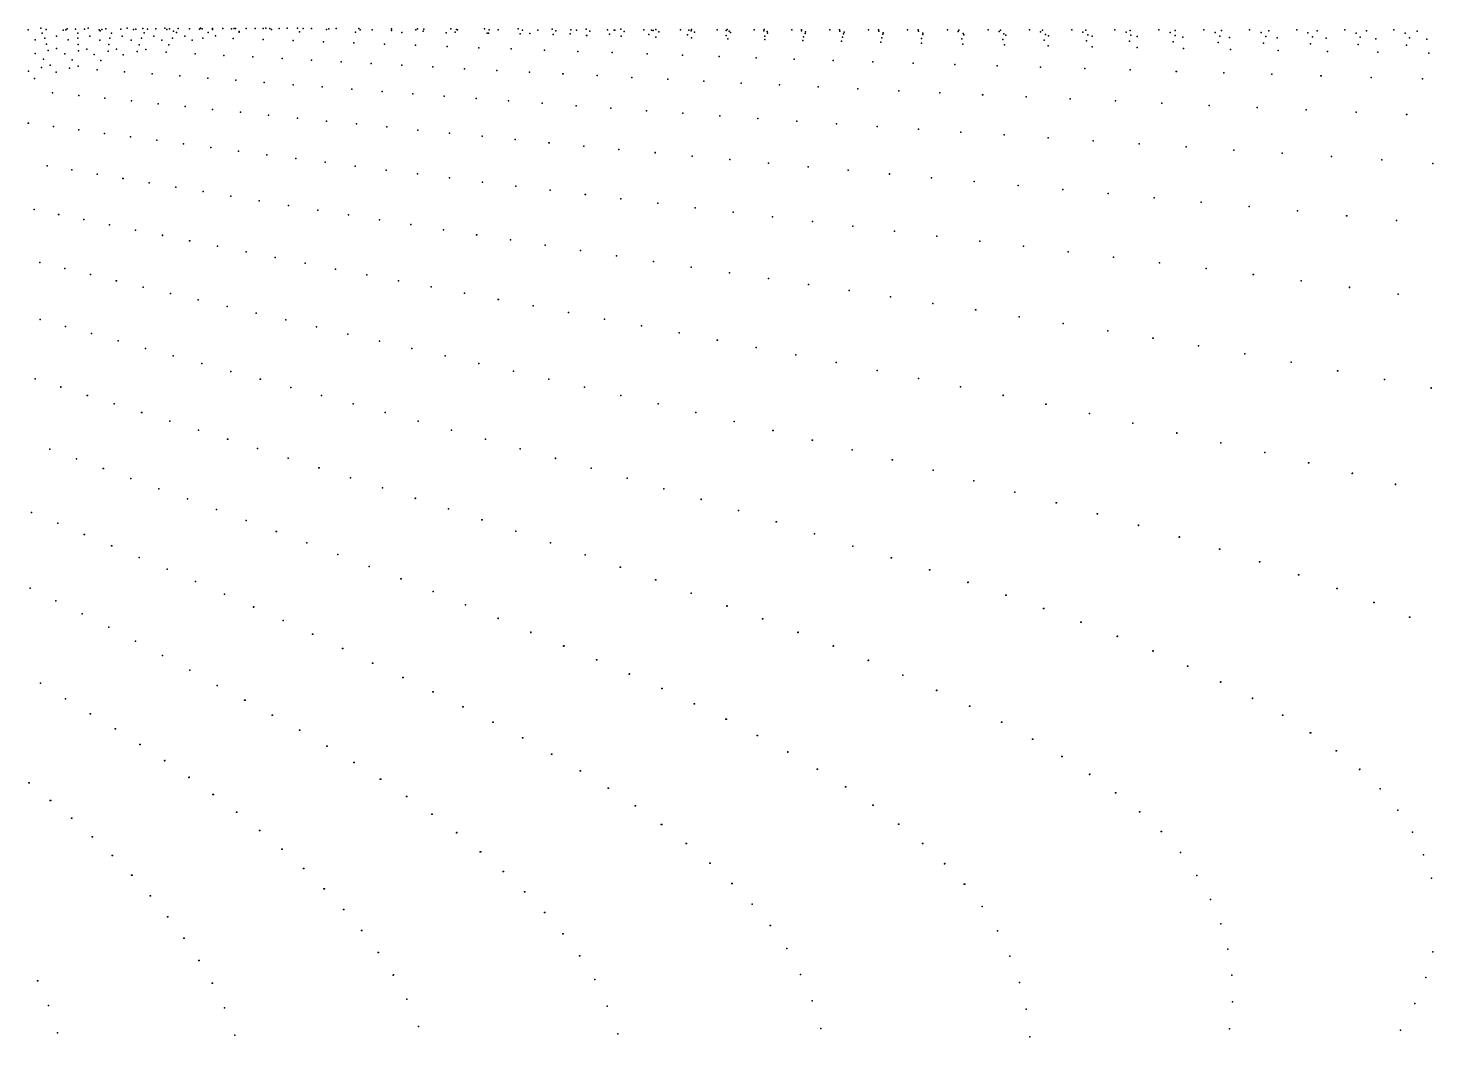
# Model space of a CAD drawing. Extents: x 0 to 4.6, y -1.66 to 1.66.
# Drawn here: x 1.151 to 2.3, y -0.826 to -0.001 of the extents above; entities that cross this region are included whole.
import ezdxf

# ---------------------------------------------------------------- set-up
doc = ezdxf.new("R2010")
doc.units = 0
doc.layers.get('0').update_dxf_attribs({"linetype": 'CONTINUOUS'})

msp = doc.modelspace()

# ---------------------------------------------------------------- linework, layer by layer
at = {"color": 2}
for p in [(1.1511, -0.0021, 70.156), (1.157, -0.0103, 68.756), (1.1616, -0.0006, 70.956), (1.1627, -0.0048, 69.456), (1.1649, -0.0087, 68.756), (1.166, -0.0016, 70.156), (1.1743, -0.0073, 68.756), (1.1799, -0.0022, 69.456), (1.1819, -0.0019, 69.456), (1.1831, -0.0011, 70.156), (1.1838, -0.0103, 68.056), (1.1899, -0.0014, 73.356), (1.1917, -0.0047, 68.756), (1.1918, -0.0087, 68.056), (1.1972, -0.0015, 69.456), (1.2003, -0.0006, 70.156), (1.2015, -0.0073, 68.056), (1.2093, -0.002, 68.756), (1.2099, -0.0104, 67.356), (1.21, -0.0028, 73.356), (1.2114, -0.0017, 68.756), (1.2147, -0.0011, 69.456), (1.2181, -0.0087, 67.356), (1.2193, -0.0046, 68.056), (1.2271, -0.0014, 68.756), (1.228, -0.0072, 67.356), (1.2323, -0.0007, 69.456), (1.2355, -0.0104, 66.656), (1.2373, -0.0018, 68.056), (1.2394, -0.0015, 68.056), (1.2439, -0.0087, 66.656), (1.245, -0.001, 68.756), (1.2462, -0.0044, 67.356), (1.2489, -0.0015, 72.556), (1.254, -0.0072, 66.656), (1.2555, -0.0013, 68.056), (1.2606, -0.0104, 65.956), (1.2631, -0.0007, 68.756), (1.2646, -0.0016, 67.356), (1.2668, -0.0013, 67.356), (1.2692, -0.0087, 65.956), (1.27, -0.0031, 72.556), (1.2726, -0.0043, 66.656), (1.2738, -0.001, 68.056), (1.2794, -0.0071, 65.956), (1.2832, -0.0011, 67.356), (1.2853, -0.0104, 65.256), (1.2914, -0.0014, 66.656), (1.2923, -0.0007, 68.056), (1.2936, -0.0011, 66.656), (1.2941, -0.0087, 65.256), (1.2984, -0.0042, 65.956), (1.3019, -0.0009, 67.356), (1.3019, -0.0016, 71.756), (1.3045, -0.007, 65.256), (1.3104, -0.001, 66.656), (1.3176, -0.0012, 65.956), (1.3188, -0.009, 64.556), (1.3188, -0.009, 64.556), (1.3198, -0.0009, 65.956), (1.3209, -0.0008, 67.356), (1.3239, -0.0034, 71.756), (1.3239, -0.004, 65.256), (1.3295, -0.0009, 66.656), (1.3369, -0.0009, 65.956), (1.3434, -0.001, 65.256), (1.3435, -0.0099, 63.856), (1.3435, -0.0099, 63.856), (1.3457, -0.0007, 65.256), (1.3488, -0.0008, 66.656), (1.3504, -0.0017, 70.956), (1.3565, -0.0008, 65.956), (1.3632, -0.0007, 65.256), (1.3681, -0.0108, 63.156), (1.3681, -0.0108, 63.156), (1.3715, -0.0007, 64.556), (1.3715, -0.0007, 64.556), (1.3732, -0.0037, 70.956), (1.3762, -0.0008, 65.956), (1.3831, -0.0008, 65.256), (1.3954, -0.0018, 70.156), (1.3971, -0.0013, 63.856), (1.3971, -0.0013, 63.856), (1.4032, -0.0009, 65.256), (1.419, -0.004, 70.156), (1.4218, -0.0009, 64.556), (1.4227, -0.002, 63.156), (1.4227, -0.002, 63.156), (1.4326, -0.0019, 69.456), (1.4484, -0.0012, 63.856), (1.4484, -0.0026, 62.456), (1.4484, -0.0026, 62.456), (1.4569, -0.0043, 69.456), (1.4684, -0.0019, 68.756), (1.4696, -0.0011, 64.556), (1.4743, -0.0032, 61.756), (1.4743, -0.0032, 61.756), (1.4749, -0.0015, 63.156), (1.4932, -0.0045, 68.756), (1.497, -0.0012, 63.856), (1.5005, -0.0039, 61.056), (1.5005, -0.0039, 61.056), (1.5016, -0.0018, 62.456), (1.5024, -0.002, 68.056), (1.5245, -0.0013, 63.156), (1.5268, -0.0046, 60.356), (1.5268, -0.0046, 60.356), (1.5278, -0.0048, 68.056), (1.5284, -0.0021, 61.756), (1.5356, -0.0021, 67.356), (1.552, -0.0013, 62.456), (1.5536, -0.0052, 59.656), (1.5536, -0.0052, 59.656), (1.5555, -0.0024, 61.056), (1.5615, -0.0051, 67.356), (1.5681, -0.0022, 66.656), (1.5798, -0.0014, 61.756), (1.5807, -0.0059, 58.956), (1.5807, -0.0059, 58.956), (1.5828, -0.0027, 60.356), (1.5946, -0.0053, 66.656), (1.5953, -0.0019, 64.556), (1.5999, -0.0022, 65.956), (1.6078, -0.0015, 61.056), (1.6081, -0.0066, 58.256), (1.6082, -0.0066, 58.256), (1.6106, -0.003, 59.656), (1.6251, -0.0019, 63.856), (1.6269, -0.0056, 65.956), (1.6307, -0.0022, 64.556), (1.6313, -0.0023, 65.256), (1.636, -0.0015, 60.356), (1.6363, -0.0073, 57.556), (1.6363, -0.0073, 57.556), (1.6387, -0.0033, 58.956), (1.6549, -0.0019, 63.156), (1.6589, -0.0059, 65.256), (1.6612, -0.0023, 63.856), (1.6625, -0.0025, 64.556), (1.6647, -0.0016, 59.656), (1.6648, -0.0079, 56.856), (1.6648, -0.0079, 56.856), (1.6672, -0.0036, 58.256), (1.6848, -0.0019, 62.456), (1.6906, -0.0062, 64.556), (1.6917, -0.0024, 63.156), (1.6936, -0.0028, 63.856), (1.6938, -0.0017, 58.956), (1.6939, -0.0086, 56.156), (1.6939, -0.0086, 56.156), (1.6964, -0.0039, 57.556), (1.7149, -0.0019, 61.756), (1.7222, -0.0026, 62.456), (1.7222, -0.0066, 63.856), (1.7232, -0.0017, 58.256), (1.7237, -0.0093, 55.456), (1.7237, -0.0093, 55.456), (1.7246, -0.0031, 63.156), (1.7259, -0.0042, 56.856), (1.7453, -0.0019, 61.056), (1.753, -0.0027, 61.756), (1.7534, -0.0018, 57.556), (1.7538, -0.0071, 63.156), (1.7539, -0.01, 54.756), (1.7539, -0.01, 54.756), (1.7558, -0.0034, 62.456), (1.7561, -0.0046, 56.156), (1.7759, -0.0019, 60.356), (1.7839, -0.0019, 56.856), (1.784, -0.0028, 61.056), (1.7849, -0.0107, 54.056), (1.7849, -0.0107, 54.056), (1.7855, -0.0076, 62.456), (1.787, -0.0049, 55.456), (1.7872, -0.0037, 61.756), (1.8071, -0.0019, 59.656), (1.8151, -0.002, 56.156), (1.8153, -0.003, 60.356), (1.8166, -0.0114, 53.356), (1.8166, -0.0114, 53.356), (1.8174, -0.008, 61.756), (1.8183, -0.0052, 54.756), (1.8188, -0.004, 61.056), (1.8387, -0.0019, 58.956), (1.847, -0.002, 55.456), (1.8472, -0.0031, 59.656), (1.8496, -0.0085, 61.056), (1.8504, -0.0055, 54.056), (1.8507, -0.0044, 60.356), (1.8706, -0.0019, 58.256), (1.8794, -0.0021, 54.756), (1.8795, -0.0032, 58.956), (1.882, -0.009, 60.356), (1.8832, -0.0047, 59.656), (1.8833, -0.0059, 53.356), (1.9034, -0.0019, 57.556), (1.9121, -0.0034, 58.256), (1.9126, -0.0022, 54.056), (1.915, -0.0094, 59.656), (1.9161, -0.005, 58.956), (1.9166, -0.0062, 52.656), (1.9365, -0.0019, 56.856), (1.9456, -0.0035, 57.556), (1.9466, -0.0022, 53.356), (1.9485, -0.0099, 58.956), (1.9494, -0.0053, 58.256), (1.951, -0.0065, 51.956), (1.9704, -0.0019, 56.156), (1.9795, -0.0036, 56.856), (1.9811, -0.0023, 52.656), (1.9824, -0.0104, 58.256), (1.9835, -0.0057, 57.556), (1.9861, -0.0069, 51.256), (2.005, -0.0019, 55.456), (2.0141, -0.0038, 56.156), (2.0166, -0.0024, 51.956), (2.0171, -0.0109, 57.556), (2.0181, -0.006, 56.856), (2.0217, -0.0072, 50.556), (2.0402, -0.0019, 54.756), (2.0495, -0.0039, 55.456), (2.0522, -0.0114, 56.856), (2.0528, -0.0025, 51.256), (2.0534, -0.0064, 56.156), (2.0585, -0.0075, 49.856), (2.0762, -0.0019, 54.056), (2.0854, -0.0041, 54.756), (2.0895, -0.0067, 55.456), (2.0896, -0.0025, 50.556), (2.0959, -0.0079, 49.156), (2.1131, -0.0019, 53.356), (2.1223, -0.0042, 54.056), (2.1261, -0.0071, 54.756), (2.1276, -0.0026, 49.856), (2.134, -0.0082, 48.456), (2.1505, -0.0019, 52.656), (2.16, -0.0043, 53.356), (2.1637, -0.0074, 54.056), (2.1663, -0.0027, 49.156), (2.1732, -0.0086, 47.756), (2.1891, -0.0019, 51.956), (2.1982, -0.0045, 52.656), (2.2021, -0.0078, 53.356), (2.2057, -0.0028, 48.456), (2.2132, -0.0089, 47.056), (2.2285, -0.0019, 51.256), (2.2377, -0.0046, 51.956), (2.2411, -0.0081, 52.656), (2.2462, -0.0029, 47.756), (2.2538, -0.0093, 46.356), (2.2684, -0.0019, 50.556), (2.2779, -0.0048, 51.256), (2.2813, -0.0085, 51.956), (2.2875, -0.003, 47.056), (2.2956, -0.0096, 45.656), (1.1568, -0.0213, 67.356), (1.1663, -0.0137, 68.056), (1.1676, -0.0188, 67.356), (1.1743, -0.0174, 67.356), (1.1813, -0.0217, 66.656), (1.1921, -0.0139, 67.356), (1.1923, -0.0191, 66.656), (1.1992, -0.0177, 66.656), (1.2052, -0.0221, 65.956), (1.2165, -0.0194, 65.956), (1.2173, -0.0141, 66.656), (1.2235, -0.0179, 65.956), (1.2289, -0.0225, 65.256), (1.2404, -0.0197, 65.256), (1.242, -0.0142, 65.956), (1.2475, -0.0182, 65.256), (1.2641, -0.0203, 64.556), (1.2641, -0.0203, 64.556), (1.2664, -0.0143, 65.256), (1.2877, -0.0216, 63.856), (1.2877, -0.0216, 63.856), (1.3113, -0.0229, 63.156), (1.3113, -0.0229, 63.156), (1.3928, -0.0117, 62.456), (1.3928, -0.0117, 62.456), (1.4177, -0.0127, 61.756), (1.4177, -0.0127, 61.756), (1.4428, -0.0136, 61.056), (1.4428, -0.0136, 61.056), (1.4681, -0.0146, 60.356), (1.4682, -0.0146, 60.356), (1.4939, -0.0156, 59.656), (1.4939, -0.0156, 59.656), (1.52, -0.0166, 58.956), (1.52, -0.0166, 58.956), (1.5464, -0.0176, 58.256), (1.5464, -0.0176, 58.256), (1.5735, -0.0186, 57.556), (1.5735, -0.0186, 57.556), (1.6009, -0.0196, 56.856), (1.6009, -0.0196, 56.856), (1.6289, -0.0206, 56.156), (1.6289, -0.0206, 56.156), (1.6575, -0.0217, 55.456), (1.6576, -0.0217, 55.456), (1.6866, -0.0227, 54.756), (1.6866, -0.0227, 54.756), (1.8488, -0.0122, 52.656), (1.8488, -0.0122, 52.656), (1.882, -0.0129, 51.956), (1.882, -0.0129, 51.956), (1.9158, -0.0136, 51.256), (1.9158, -0.0136, 51.256), (1.9501, -0.0143, 50.556), (1.9501, -0.0143, 50.556), (1.9856, -0.0151, 49.856), (1.9856, -0.0151, 49.856), (2.0217, -0.0158, 49.156), (2.0217, -0.0158, 49.156), (2.0584, -0.0165, 48.456), (2.0584, -0.0165, 48.456), (2.0881, -0.0119, 56.156), (2.0963, -0.0173, 47.756), (2.0963, -0.0173, 47.756), (2.1248, -0.0124, 55.456), (2.1348, -0.018, 47.056), (2.1348, -0.018, 47.056), (2.162, -0.0129, 54.756), (2.174, -0.0188, 46.356), (2.174, -0.0188, 46.356), (2.2003, -0.0134, 54.056), (2.2143, -0.0196, 45.656), (2.2143, -0.0196, 45.656), (2.2393, -0.0139, 53.356), (2.2554, -0.0204, 44.956), (2.2554, -0.0204, 44.956), (2.279, -0.0145, 52.656), (2.2971, -0.0212, 44.256), (2.2971, -0.0212, 44.256), (1.1621, -0.0327, 65.956), (1.1636, -0.026, 66.656), (1.1693, -0.031, 65.956), (1.1849, -0.0335, 65.256), (1.1872, -0.0266, 65.956), (1.1922, -0.0317, 65.256), (1.2105, -0.0271, 65.256), (1.335, -0.0242, 62.456), (1.335, -0.0242, 62.456), (1.3589, -0.0255, 61.756), (1.3589, -0.0255, 61.756), (1.383, -0.0269, 61.056), (1.383, -0.0269, 61.056), (1.4072, -0.0282, 60.356), (1.4072, -0.0282, 60.356), (1.4319, -0.0296, 59.656), (1.4319, -0.0296, 59.656), (1.4569, -0.031, 58.956), (1.4569, -0.031, 58.956), (1.4822, -0.0323, 58.256), (1.4822, -0.0323, 58.256), (1.5082, -0.0338, 57.556), (1.5082, -0.0338, 57.556), (1.7164, -0.0238, 54.056), (1.7164, -0.0238, 54.056), (1.7469, -0.0248, 53.356), (1.7469, -0.0248, 53.356), (1.7778, -0.0259, 52.656), (1.7778, -0.0259, 52.656), (1.8097, -0.027, 51.956), (1.8097, -0.027, 51.956), (1.8422, -0.0281, 51.256), (1.8422, -0.0281, 51.256), (1.8753, -0.0292, 50.556), (1.8753, -0.0292, 50.556), (1.9094, -0.0303, 49.856), (1.9094, -0.0303, 49.856), (1.9441, -0.0314, 49.156), (1.9441, -0.0314, 49.156), (1.9794, -0.0325, 48.456), (1.9794, -0.0325, 48.456), (2.0158, -0.0337, 47.756), (2.0158, -0.0337, 47.756), (1.1515, -0.0357, 65.956), (1.1563, -0.0417, 65.256), (1.1742, -0.0366, 65.256), (1.2076, -0.0346, 64.556), (1.2076, -0.0346, 64.556), (1.2301, -0.0363, 63.856), (1.2301, -0.0363, 63.856), (1.2527, -0.038, 63.156), (1.2527, -0.038, 63.156), (1.2753, -0.0397, 62.456), (1.2753, -0.0397, 62.456), (1.2981, -0.0415, 61.756), (1.2981, -0.0415, 61.756), (1.3211, -0.0433, 61.056), (1.3211, -0.0433, 61.056), (1.3443, -0.0451, 60.356), (1.3443, -0.0451, 60.356), (1.5345, -0.0352, 56.856), (1.5345, -0.0352, 56.856), (1.5613, -0.0366, 56.156), (1.5613, -0.0366, 56.156), (1.5887, -0.0381, 55.456), (1.5888, -0.0381, 55.456), (1.6166, -0.0395, 54.756), (1.6166, -0.0395, 54.756), (1.6452, -0.041, 54.056), (1.6452, -0.041, 54.056), (1.6744, -0.0425, 53.356), (1.6744, -0.0425, 53.356), (1.704, -0.0441, 52.656), (1.7041, -0.044, 52.656), (1.7346, -0.0456, 51.956), (1.7346, -0.0456, 51.956), (2.0529, -0.0348, 47.056), (2.0529, -0.0348, 47.056), (2.0905, -0.036, 46.356), (2.0906, -0.036, 46.356), (2.1293, -0.0372, 45.656), (2.1293, -0.0372, 45.656), (2.1688, -0.0384, 44.956), (2.1688, -0.0384, 44.956), (2.2089, -0.0397, 44.256), (2.209, -0.0396, 44.256), (2.25, -0.0409, 43.556), (2.25, -0.0409, 43.556), (2.2919, -0.0422, 42.856), (2.2919, -0.0422, 42.856), (1.171, -0.0536, 63.856), (1.171, -0.0536, 63.856), (1.1925, -0.0558, 63.156), (1.1925, -0.0558, 63.156), (1.3679, -0.0469, 59.656), (1.3679, -0.0469, 59.656), (1.3918, -0.0487, 58.956), (1.3918, -0.0487, 58.956), (1.4159, -0.0506, 58.256), (1.416, -0.0506, 58.256), (1.4407, -0.0524, 57.556), (1.4407, -0.0524, 57.556), (1.4659, -0.0543, 56.856), (1.4659, -0.0543, 56.856), (1.4914, -0.0562, 56.156), (1.4915, -0.0562, 56.156), (1.7658, -0.0471, 51.256), (1.7658, -0.0471, 51.256), (1.7974, -0.0487, 50.556), (1.7974, -0.0487, 50.556), (1.8301, -0.0503, 49.856), (1.8301, -0.0503, 49.856), (1.8634, -0.0519, 49.156), (1.8634, -0.0519, 49.156), (1.8972, -0.0535, 48.456), (1.8972, -0.0535, 48.456), (1.9321, -0.0552, 47.756), (1.9322, -0.0552, 47.756), (1.9677, -0.0568, 47.056), (1.9677, -0.0568, 47.056), (1.214, -0.058, 62.456), (1.214, -0.058, 62.456), (1.2357, -0.0602, 61.756), (1.2357, -0.0602, 61.756), (1.2576, -0.0625, 61.056), (1.2576, -0.0625, 61.056), (1.2796, -0.0647, 60.356), (1.2796, -0.0648, 60.356), (1.3021, -0.0671, 59.656), (1.3021, -0.0671, 59.656), (1.5177, -0.0582, 55.456), (1.5177, -0.0582, 55.456), (1.5443, -0.0601, 54.756), (1.5443, -0.0601, 54.756), (1.5716, -0.0621, 54.056), (1.5716, -0.0621, 54.056), (1.5995, -0.0641, 53.356), (1.5995, -0.0641, 53.356), (1.6278, -0.0662, 52.656), (1.6278, -0.0662, 52.656), (1.657, -0.0682, 51.956), (1.657, -0.0682, 51.956), (2.0038, -0.0585, 46.356), (2.0038, -0.0585, 46.356), (2.0409, -0.0602, 45.656), (2.0409, -0.0602, 45.656), (2.0788, -0.062, 44.956), (2.0788, -0.062, 44.956), (2.1173, -0.0638, 44.256), (2.1173, -0.0638, 44.256), (2.1566, -0.0656, 43.556), (2.1566, -0.0656, 43.556), (2.1968, -0.0674, 42.856), (2.1968, -0.0674, 42.856), (1.1513, -0.0784, 62.456), (1.1514, -0.0783, 62.456), (1.3248, -0.0694, 58.956), (1.3249, -0.0694, 58.956), (1.3478, -0.0718, 58.256), (1.3479, -0.0718, 58.256), (1.3715, -0.0742, 57.556), (1.3715, -0.0742, 57.556), (1.3954, -0.0766, 56.856), (1.3954, -0.0766, 56.856), (1.4197, -0.079, 56.156), (1.4198, -0.079, 56.156), (1.6868, -0.0703, 51.256), (1.6868, -0.0703, 51.256), (1.717, -0.0724, 50.556), (1.717, -0.0724, 50.556), (1.7483, -0.0746, 49.856), (1.7483, -0.0746, 49.856), (1.7801, -0.0767, 49.156), (1.7801, -0.0767, 49.156), (1.8124, -0.0789, 48.456), (1.8124, -0.0789, 48.456), (2.2376, -0.0693, 42.156), (2.2376, -0.0693, 42.156), (2.279, -0.0713, 41.456), (2.2791, -0.0713, 41.456), (1.1719, -0.0811, 61.756), (1.1719, -0.0811, 61.756), (1.1927, -0.0839, 61.056), (1.1927, -0.0839, 61.056), (1.2136, -0.0867, 60.356), (1.2136, -0.0867, 60.356), (1.2349, -0.0895, 59.656), (1.2349, -0.0895, 59.656), (1.4447, -0.0815, 55.456), (1.4447, -0.0815, 55.456), (1.47, -0.084, 54.756), (1.4701, -0.084, 54.756), (1.496, -0.0866, 54.056), (1.496, -0.0866, 54.056), (1.5226, -0.0891, 53.356), (1.5226, -0.0891, 53.356), (1.5495, -0.0917, 52.656), (1.5496, -0.0917, 52.656), (1.8457, -0.0811, 47.756), (1.8457, -0.0811, 47.756), (1.8797, -0.0834, 47.056), (1.8797, -0.0834, 47.056), (1.9142, -0.0857, 46.356), (1.9142, -0.0857, 46.356), (1.9497, -0.088, 45.656), (1.9497, -0.088, 45.656), (1.9858, -0.0904, 44.956), (1.9858, -0.0904, 44.956), (1.2565, -0.0924, 58.956), (1.2565, -0.0924, 58.956), (1.2783, -0.0953, 58.256), (1.2783, -0.0953, 58.256), (1.3007, -0.0982, 57.556), (1.3007, -0.0982, 57.556), (1.3233, -0.1012, 56.856), (1.3234, -0.1012, 56.856), (1.5773, -0.0944, 51.956), (1.5774, -0.0944, 51.956), (1.6057, -0.0971, 51.256), (1.6057, -0.0971, 51.256), (1.6345, -0.0998, 50.556), (1.6345, -0.0998, 50.556), (1.6642, -0.1025, 49.856), (1.6642, -0.1026, 49.856), (2.0226, -0.0928, 44.256), (2.0226, -0.0928, 44.256), (2.0601, -0.0953, 43.556), (2.0602, -0.0953, 43.556), (2.0985, -0.0978, 42.856), (2.0985, -0.0978, 42.856), (2.1375, -0.1004, 42.156), (2.1375, -0.1004, 42.156), (2.1771, -0.103, 41.456), (2.1771, -0.103, 41.456), (1.1666, -0.1132, 59.656), (1.1666, -0.1132, 59.656), (1.3464, -0.1042, 56.156), (1.3465, -0.1042, 56.156), (1.3701, -0.1073, 55.456), (1.3702, -0.1073, 55.456), (1.3942, -0.1104, 54.756), (1.3942, -0.1104, 54.756), (1.4188, -0.1135, 54.056), (1.4188, -0.1135, 54.056), (1.6945, -0.1053, 49.156), (1.6945, -0.1053, 49.156), (1.7252, -0.1082, 48.456), (1.7253, -0.1081, 48.456), (1.757, -0.111, 47.756), (1.757, -0.111, 47.756), (1.7893, -0.114, 47.056), (1.7893, -0.114, 47.056), (2.2176, -0.1057, 40.756), (2.2176, -0.1057, 40.756), (2.2587, -0.1085, 40.056), (2.2587, -0.1085, 40.056), (2.3004, -0.1114, 39.356), (2.3004, -0.1114, 39.356), (1.1869, -0.1166, 58.956), (1.187, -0.1166, 58.956), (1.2076, -0.1201, 58.256), (1.2076, -0.1201, 58.256), (1.2287, -0.1236, 57.556), (1.2288, -0.1236, 57.556), (1.444, -0.1167, 53.356), (1.444, -0.1167, 53.356), (1.4696, -0.1199, 52.656), (1.4696, -0.1199, 52.656), (1.4959, -0.1232, 51.956), (1.496, -0.1232, 51.956), (1.8221, -0.1169, 46.356), (1.8222, -0.1169, 46.356), (1.8559, -0.1199, 45.656), (1.8559, -0.12, 45.656), (1.8903, -0.123, 44.956), (1.8903, -0.123, 44.956), (1.9253, -0.1261, 44.256), (1.9253, -0.1262, 44.256), (1.2501, -0.1271, 56.856), (1.2502, -0.1271, 56.856), (1.272, -0.1307, 56.156), (1.272, -0.1307, 56.156), (1.2943, -0.1344, 55.456), (1.2944, -0.1344, 55.456), (1.5228, -0.1265, 51.256), (1.5228, -0.1265, 51.256), (1.5501, -0.1299, 50.556), (1.5501, -0.1299, 50.556), (1.5783, -0.1333, 49.856), (1.5783, -0.1333, 49.856), (1.607, -0.1368, 49.156), (1.6071, -0.1368, 49.156), (1.9611, -0.1293, 43.556), (1.9611, -0.1293, 43.556), (1.9976, -0.1326, 42.856), (1.9976, -0.1326, 42.856), (2.0347, -0.136, 42.156), (2.0348, -0.1359, 42.156), (1.156, -0.149, 57.556), (1.156, -0.149, 57.556), (1.317, -0.1381, 54.756), (1.3171, -0.138, 54.756), (1.3403, -0.1418, 54.056), (1.3403, -0.1418, 54.056), (1.3641, -0.1456, 53.356), (1.3641, -0.1456, 53.356), (1.6362, -0.1403, 48.456), (1.6362, -0.1403, 48.456), (1.6663, -0.1438, 47.756), (1.6663, -0.1439, 47.756), (1.6969, -0.1475, 47.056), (1.697, -0.1475, 47.056), (2.0724, -0.1394, 41.456), (2.0725, -0.1394, 41.456), (2.1109, -0.1429, 40.756), (2.111, -0.1429, 40.756), (2.1501, -0.1465, 40.056), (2.1501, -0.1465, 40.056), (1.1761, -0.1531, 56.856), (1.1762, -0.1531, 56.856), (1.1967, -0.1573, 56.156), (1.1967, -0.1573, 56.156), (1.3883, -0.1495, 52.656), (1.3883, -0.1495, 52.656), (1.4132, -0.1534, 51.956), (1.4132, -0.1534, 51.956), (1.4386, -0.1574, 51.256), (1.4386, -0.1574, 51.256), (1.7281, -0.1512, 46.356), (1.7281, -0.1512, 46.356), (1.7601, -0.1549, 45.656), (1.7602, -0.1549, 45.656), (1.7928, -0.1588, 44.956), (1.7928, -0.1588, 44.956), (2.1897, -0.1502, 39.356), (2.1898, -0.1502, 39.356), (2.2299, -0.1541, 38.656), (2.23, -0.1541, 38.656), (2.2707, -0.1581, 37.956), (2.2708, -0.1581, 37.956), (1.2177, -0.1615, 55.456), (1.2177, -0.1615, 55.456), (1.2391, -0.1658, 54.756), (1.2391, -0.1658, 54.756), (1.261, -0.1701, 54.056), (1.261, -0.1702, 54.056), (1.4644, -0.1614, 50.556), (1.4644, -0.1614, 50.556), (1.491, -0.1655, 49.856), (1.491, -0.1655, 49.856), (1.5181, -0.1696, 49.156), (1.5182, -0.1696, 49.156), (1.8259, -0.1627, 44.256), (1.826, -0.1626, 44.256), (1.8599, -0.1666, 43.556), (1.8599, -0.1666, 43.556), (1.8945, -0.1707, 42.856), (1.8945, -0.1707, 42.856), (1.2833, -0.1746, 53.356), (1.2834, -0.1746, 53.356), (1.3061, -0.179, 52.656), (1.3061, -0.179, 52.656), (1.3295, -0.1836, 51.956), (1.3295, -0.1836, 51.956), (1.5457, -0.1738, 48.456), (1.5457, -0.1739, 48.456), (1.5741, -0.1782, 47.756), (1.5742, -0.1782, 47.756), (1.6031, -0.1825, 47.056), (1.6031, -0.1825, 47.056), (1.9297, -0.1749, 42.156), (1.9298, -0.1748, 42.156), (1.9655, -0.1791, 41.456), (1.9655, -0.1791, 41.456), (2.002, -0.1835, 40.756), (2.002, -0.1835, 40.756), (1.1606, -0.1923, 54.756), (1.1606, -0.1924, 54.756), (1.3534, -0.1882, 51.256), (1.3534, -0.1882, 51.256), (1.3777, -0.1929, 50.556), (1.3777, -0.1929, 50.556), (1.6325, -0.1869, 46.356), (1.6325, -0.187, 46.356), (1.6627, -0.1915, 45.656), (1.6628, -0.1915, 45.656), (2.0391, -0.188, 40.056), (2.0391, -0.188, 40.056), (2.0767, -0.1926, 39.356), (2.0768, -0.1926, 39.356), (1.1811, -0.1973, 54.056), (1.1811, -0.1973, 54.056), (1.2021, -0.2023, 53.356), (1.2021, -0.2023, 53.356), (1.4027, -0.1977, 49.856), (1.4027, -0.1977, 49.856), (1.4282, -0.2025, 49.156), (1.4283, -0.2025, 49.156), (1.6936, -0.1961, 44.956), (1.6936, -0.1961, 44.956), (1.7249, -0.2008, 44.256), (1.725, -0.2007, 44.256), (1.757, -0.2055, 43.556), (1.757, -0.2055, 43.556), (2.1149, -0.1973, 38.656), (2.1149, -0.1973, 38.656), (2.1535, -0.2023, 37.956), (2.1536, -0.2022, 37.956), (1.2233, -0.2073, 52.656), (1.2234, -0.2073, 52.656), (1.2453, -0.2125, 51.956), (1.2453, -0.2125, 51.956), (1.2677, -0.2177, 51.256), (1.2677, -0.2177, 51.256), (1.4542, -0.2074, 48.456), (1.4542, -0.2074, 48.456), (1.4809, -0.2124, 47.756), (1.4809, -0.2124, 47.756), (1.5081, -0.2175, 47.056), (1.5082, -0.2175, 47.056), (1.7897, -0.2104, 42.856), (1.7897, -0.2104, 42.856), (1.823, -0.2154, 42.156), (1.823, -0.2154, 42.156), (2.1927, -0.2074, 37.256), (2.1928, -0.2073, 37.256), (2.2323, -0.2126, 36.556), (2.2323, -0.2127, 36.556), (2.2721, -0.2182, 35.856), (2.2722, -0.2182, 35.856), (1.2904, -0.223, 50.556), (1.2904, -0.223, 50.556), (1.3139, -0.2284, 49.856), (1.3139, -0.2284, 49.856), (1.5358, -0.2227, 46.356), (1.5359, -0.2226, 46.356), (1.5643, -0.2279, 45.656), (1.5643, -0.2279, 45.656), (1.8567, -0.2205, 41.456), (1.8568, -0.2205, 41.456), (1.8913, -0.2258, 40.756), (1.8913, -0.2258, 40.756), (1.1609, -0.2389, 51.956), (1.161, -0.2389, 51.956), (1.3378, -0.2339, 49.156), (1.3378, -0.2339, 49.156), (1.362, -0.2394, 48.456), (1.3621, -0.2394, 48.456), (1.5933, -0.2333, 44.956), (1.5933, -0.2333, 44.956), (1.6228, -0.2387, 44.256), (1.6228, -0.2388, 44.256), (1.9263, -0.2312, 40.056), (1.9264, -0.2311, 40.056), (1.9619, -0.2367, 39.356), (1.9619, -0.2367, 39.356), (1.1818, -0.2447, 51.256), (1.1818, -0.2447, 51.256), (1.203, -0.2505, 50.556), (1.203, -0.2505, 50.556), (1.3871, -0.2451, 47.756), (1.3872, -0.2451, 47.756), (1.4126, -0.2509, 47.056), (1.4126, -0.2509, 47.056), (1.6529, -0.2443, 43.556), (1.653, -0.2443, 43.556), (1.6837, -0.25, 42.856), (1.6838, -0.25, 42.856), (1.9979, -0.2424, 38.656), (1.9979, -0.2424, 38.656), (2.0344, -0.2483, 37.956), (2.0345, -0.2482, 37.956), (1.2249, -0.2565, 49.856), (1.2249, -0.2565, 49.856), (1.2471, -0.2626, 49.156), (1.2472, -0.2626, 49.156), (1.4385, -0.2567, 46.356), (1.4386, -0.2567, 46.356), (1.4652, -0.2627, 45.656), (1.4652, -0.2627, 45.656), (1.715, -0.2558, 42.156), (1.7151, -0.2558, 42.156), (1.7468, -0.2618, 41.456), (1.7469, -0.2618, 41.456), (2.0714, -0.2543, 37.256), (2.0715, -0.2543, 37.256), (2.1088, -0.2606, 36.556), (2.1088, -0.2606, 36.556), (1.2698, -0.2687, 48.456), (1.2698, -0.2687, 48.456), (1.2932, -0.275, 47.756), (1.2932, -0.275, 47.756), (1.4924, -0.2688, 44.956), (1.4924, -0.2688, 44.956), (1.52, -0.275, 44.256), (1.52, -0.275, 44.256), (1.7793, -0.2679, 40.756), (1.7793, -0.2679, 40.756), (1.8122, -0.2742, 40.056), (1.8123, -0.2741, 40.056), (2.1465, -0.2672, 35.856), (2.1465, -0.2672, 35.856), (2.1844, -0.274, 35.156), (2.1844, -0.274, 35.156), (1.3169, -0.2814, 47.056), (1.317, -0.2814, 47.056), (1.5482, -0.2813, 43.556), (1.5483, -0.2813, 43.556), (1.8457, -0.2806, 39.356), (1.8457, -0.2806, 39.356), (1.8796, -0.2872, 38.656), (1.8796, -0.2872, 38.656), (2.2225, -0.2811, 34.456), (2.2226, -0.281, 34.456), (1.1568, -0.2876, 49.156), (1.1569, -0.2876, 49.156), (1.1778, -0.2943, 48.456), (1.1779, -0.2942, 48.456), (1.3411, -0.2879, 46.356), (1.3412, -0.2879, 46.356), (1.366, -0.2945, 45.656), (1.366, -0.2945, 45.656), (1.5771, -0.2878, 42.856), (1.5771, -0.2878, 42.856), (1.6064, -0.2944, 42.156), (1.6064, -0.2944, 42.156), (1.9139, -0.294, 37.956), (1.914, -0.294, 37.956), (2.2608, -0.288, 33.756), (2.2609, -0.288, 33.756), (2.299, -0.2951, 33.056), (2.2992, -0.295, 33.056), (1.1995, -0.3011, 47.756), (1.1996, -0.3011, 47.756), (1.2216, -0.308, 47.056), (1.2216, -0.308, 47.056), (1.3913, -0.3012, 44.956), (1.3913, -0.3012, 44.956), (1.417, -0.3081, 44.256), (1.4171, -0.3081, 44.256), (1.6362, -0.3011, 41.456), (1.6362, -0.3011, 41.456), (1.6666, -0.308, 40.756), (1.6666, -0.308, 40.756), (1.9488, -0.301, 37.256), (1.9488, -0.3011, 37.256), (1.9839, -0.3083, 36.556), (1.984, -0.3083, 36.556), (1.244, -0.315, 46.356), (1.2441, -0.315, 46.356), (1.4434, -0.3151, 43.556), (1.4434, -0.3151, 43.556), (1.6975, -0.3151, 40.056), (1.6975, -0.3151, 40.056), (2.0194, -0.3159, 35.856), (2.0194, -0.3159, 35.856), (1.267, -0.3222, 45.656), (1.2671, -0.3222, 45.656), (1.2905, -0.3296, 44.956), (1.2906, -0.3295, 44.956), (1.4703, -0.3223, 42.856), (1.4703, -0.3223, 42.856), (1.4976, -0.3296, 42.156), (1.4976, -0.3296, 42.156), (1.7288, -0.3224, 39.356), (1.7288, -0.3224, 39.356), (1.7605, -0.3299, 38.656), (1.7606, -0.3299, 38.656), (2.0551, -0.3237, 35.156), (2.0551, -0.3237, 35.156), (2.0909, -0.3319, 34.456), (2.091, -0.3318, 34.456), (1.3144, -0.337, 44.256), (1.3145, -0.337, 44.256), (1.3388, -0.3446, 43.556), (1.3389, -0.3446, 43.556), (1.5253, -0.337, 41.456), (1.5254, -0.337, 41.456), (1.5537, -0.3447, 40.756), (1.5537, -0.3447, 40.756), (1.7927, -0.3376, 37.956), (1.7928, -0.3376, 37.956), (2.1269, -0.3398, 33.756), (2.1271, -0.3398, 33.756), (1.1689, -0.3452, 45.656), (1.169, -0.3452, 45.656), (1.1906, -0.353, 44.956), (1.1907, -0.353, 44.956), (1.3638, -0.3524, 42.856), (1.3639, -0.3524, 42.856), (1.5825, -0.3525, 40.056), (1.5825, -0.3526, 40.056), (1.8253, -0.3455, 37.256), (1.8254, -0.3455, 37.256), (1.8582, -0.3538, 36.556), (1.8583, -0.3537, 36.556), (2.1629, -0.3479, 33.056), (2.1631, -0.3478, 33.056), (2.1988, -0.3562, 32.356), (2.1989, -0.3562, 32.356), (1.2126, -0.361, 44.256), (1.2127, -0.3609, 44.256), (1.3891, -0.3603, 42.156), (1.3892, -0.3603, 42.156), (1.6117, -0.3606, 39.356), (1.6117, -0.3606, 39.356), (1.8915, -0.3622, 35.856), (1.8915, -0.3623, 35.856), (2.2344, -0.3649, 31.656), (2.2346, -0.3648, 31.656), (1.2351, -0.3691, 43.556), (1.2352, -0.3691, 43.556), (1.2582, -0.3774, 42.856), (1.2582, -0.3774, 42.856), (1.4149, -0.3684, 41.456), (1.4149, -0.3684, 41.456), (1.4412, -0.3767, 40.756), (1.4412, -0.3767, 40.756), (1.6413, -0.3689, 38.656), (1.6413, -0.3689, 38.656), (1.6713, -0.3774, 37.956), (1.6713, -0.3774, 37.956), (1.9249, -0.3711, 35.156), (1.9249, -0.3711, 35.156), (2.2698, -0.3739, 30.956), (2.2699, -0.3738, 30.956), (1.2815, -0.3858, 42.156), (1.2816, -0.3858, 42.156), (1.4679, -0.3853, 40.056), (1.468, -0.3852, 40.056), (1.7017, -0.3861, 37.256), (1.7017, -0.3862, 37.256), (1.9585, -0.3802, 34.456), (1.9585, -0.3802, 34.456), (1.9922, -0.3891, 33.756), (1.9924, -0.389, 33.756), (1.1539, -0.3969, 42.856), (1.154, -0.3968, 42.856), (1.3053, -0.3945, 41.456), (1.3054, -0.3944, 41.456), (1.495, -0.3939, 39.356), (1.495, -0.394, 39.356), (1.7324, -0.3952, 36.556), (1.7324, -0.3952, 36.556), (2.0259, -0.3981, 33.056), (2.0261, -0.398, 33.056), (1.1754, -0.4057, 42.156), (1.1755, -0.4057, 42.156), (1.3296, -0.4033, 40.756), (1.3296, -0.4033, 40.756), (1.3542, -0.4124, 40.056), (1.3543, -0.4124, 40.056), (1.5224, -0.4029, 38.656), (1.5225, -0.4029, 38.656), (1.5502, -0.4122, 37.956), (1.5503, -0.4121, 37.956), (1.7633, -0.4046, 35.856), (1.7634, -0.4046, 35.856), (2.0595, -0.4074, 32.356), (2.0597, -0.4073, 32.356), (1.1971, -0.4148, 41.456), (1.1972, -0.4148, 41.456), (1.2194, -0.4241, 40.756), (1.2195, -0.4241, 40.756), (1.3792, -0.4217, 39.356), (1.3793, -0.4217, 39.356), (1.5785, -0.4216, 37.256), (1.5785, -0.4217, 37.256), (1.7945, -0.4143, 35.156), (1.7946, -0.4143, 35.156), (1.8258, -0.4243, 34.456), (1.8259, -0.4243, 34.456), (2.0929, -0.417, 31.656), (2.0931, -0.4169, 31.656), (1.242, -0.4336, 40.056), (1.2421, -0.4336, 40.056), (1.4045, -0.4312, 38.656), (1.4046, -0.4312, 38.656), (1.6069, -0.4314, 36.556), (1.607, -0.4314, 36.556), (1.8573, -0.4341, 33.756), (1.8575, -0.434, 33.756), (2.126, -0.4269, 30.956), (2.1262, -0.4269, 30.956), (1.2649, -0.4433, 39.356), (1.265, -0.4433, 39.356), (1.4302, -0.4411, 37.956), (1.4303, -0.441, 37.956), (1.6356, -0.4416, 35.856), (1.6357, -0.4416, 35.856), (1.8887, -0.4439, 33.056), (1.8889, -0.4439, 33.056), (2.1586, -0.4373, 30.256), (2.1588, -0.4372, 30.256), (2.1906, -0.448, 29.556), (2.1909, -0.4479, 29.556), (1.1527, -0.4588, 39.356), (1.1528, -0.4588, 39.356), (1.2881, -0.4534, 38.656), (1.2882, -0.4533, 38.656), (1.4562, -0.4511, 37.256), (1.4563, -0.4511, 37.256), (1.6645, -0.452, 35.156), (1.6646, -0.452, 35.156), (1.92, -0.4541, 32.356), (1.9202, -0.454, 32.356), (2.2219, -0.4591, 28.856), (2.2221, -0.459, 28.856), (1.1738, -0.4692, 38.656), (1.1739, -0.4692, 38.656), (1.3117, -0.4637, 37.956), (1.3118, -0.4637, 37.956), (1.4825, -0.4616, 36.556), (1.4826, -0.4615, 36.556), (1.6936, -0.4628, 34.456), (1.6937, -0.4628, 34.456), (1.9511, -0.4645, 31.656), (1.9514, -0.4645, 31.656), (2.2522, -0.4706, 28.156), (2.2524, -0.4705, 28.156), (1.1953, -0.4798, 37.956), (1.1954, -0.4798, 37.956), (1.3356, -0.4743, 37.256), (1.3357, -0.4742, 37.256), (1.509, -0.4723, 35.856), (1.5091, -0.4723, 35.856), (1.7228, -0.4734, 33.756), (1.723, -0.4733, 33.756), (1.982, -0.4754, 30.956), (1.9822, -0.4753, 30.956), (2.2814, -0.4826, 27.456), (2.2816, -0.4825, 27.456), (1.2171, -0.4908, 37.256), (1.2171, -0.4908, 37.256), (1.3597, -0.4852, 36.556), (1.3597, -0.4852, 36.556), (1.5356, -0.4835, 35.156), (1.5357, -0.4834, 35.156), (1.7519, -0.484, 33.056), (1.7522, -0.484, 33.056), (2.0124, -0.4866, 30.256), (2.0126, -0.4866, 30.256), (1.239, -0.5021, 36.556), (1.2391, -0.5021, 36.556), (1.3839, -0.4965, 35.856), (1.384, -0.4965, 35.856), (1.5624, -0.495, 34.456), (1.5625, -0.4949, 34.456), (1.781, -0.495, 32.356), (1.7812, -0.4949, 32.356), (2.0423, -0.4983, 29.556), (2.0425, -0.4982, 29.556), (1.2611, -0.5138, 35.856), (1.2612, -0.5138, 35.856), (1.4084, -0.5081, 35.156), (1.4085, -0.5081, 35.156), (1.5893, -0.5062, 33.756), (1.5896, -0.5061, 33.756), (1.8098, -0.5062, 31.656), (1.8101, -0.5061, 31.656), (2.0714, -0.5103, 28.856), (2.0716, -0.5102, 28.856), (1.2834, -0.5258, 35.156), (1.2835, -0.5258, 35.156), (1.433, -0.5202, 34.456), (1.4331, -0.5201, 34.456), (1.6162, -0.5175, 33.056), (1.6165, -0.5174, 33.056), (1.8384, -0.5179, 30.956), (1.8387, -0.5178, 30.956), (2.0996, -0.5227, 28.156), (2.0999, -0.5226, 28.156), (1.1613, -0.5365, 35.156), (1.1614, -0.5365, 35.156), (1.3058, -0.5383, 34.456), (1.3059, -0.5383, 34.456), (1.4577, -0.5319, 33.756), (1.4579, -0.5319, 33.756), (1.643, -0.5291, 32.356), (1.6433, -0.529, 32.356), (1.8667, -0.5299, 30.256), (1.8669, -0.5299, 30.256), (2.1268, -0.5356, 27.456), (2.1271, -0.5355, 27.456), (1.1816, -0.5492, 34.456), (1.1817, -0.5492, 34.456), (1.3283, -0.5504, 33.756), (1.3286, -0.5504, 33.756), (1.4823, -0.5437, 33.056), (1.4826, -0.5437, 33.056), (1.6697, -0.541, 31.656), (1.6699, -0.5409, 31.656), (1.8943, -0.5424, 29.556), (1.8946, -0.5423, 29.556), (2.1528, -0.549, 26.756), (2.153, -0.5489, 26.756), (1.202, -0.5616, 33.756), (1.2022, -0.5616, 33.756), (1.3508, -0.5626, 33.056), (1.3511, -0.5626, 33.056), (1.5069, -0.5559, 32.356), (1.5072, -0.5558, 32.356), (1.6961, -0.5533, 30.956), (1.6963, -0.5533, 30.956), (1.9214, -0.5552, 28.856), (1.9217, -0.5552, 28.856), (2.1773, -0.5628, 26.056), (2.1776, -0.5628, 26.056), (1.2223, -0.574, 33.056), (1.2226, -0.574, 33.056), (1.5313, -0.5683, 31.656), (1.5316, -0.5683, 31.656), (1.7221, -0.5661, 30.256), (1.7224, -0.5661, 30.256), (1.9476, -0.5685, 28.156), (1.9479, -0.5684, 28.156), (1.3732, -0.5751, 32.356), (1.3735, -0.5751, 32.356), (1.5555, -0.5812, 30.956), (1.5558, -0.5812, 30.956), (1.7476, -0.5793, 29.556), (1.7479, -0.5792, 29.556), (1.9728, -0.5822, 27.456), (1.9731, -0.5822, 27.456), (2.2002, -0.5771, 25.356), (2.2005, -0.5771, 25.356), (1.2426, -0.5868, 32.356), (1.2429, -0.5868, 32.356), (1.3955, -0.588, 31.656), (1.3958, -0.588, 31.656), (1.5794, -0.5946, 30.256), (1.5797, -0.5945, 30.256), (1.7726, -0.5929, 28.856), (1.7728, -0.5928, 28.856), (1.9969, -0.5965, 26.756), (1.9972, -0.5964, 26.756), (2.2213, -0.5919, 24.656), (2.2215, -0.5918, 24.656), (1.2627, -0.6, 31.656), (1.263, -0.5999, 31.656), (1.4175, -0.6013, 30.956), (1.4178, -0.6013, 30.956), (1.6029, -0.6083, 29.556), (1.6031, -0.6083, 29.556), (1.7968, -0.6069, 28.156), (1.797, -0.6068, 28.156), (2.2403, -0.6071, 23.956), (2.2406, -0.607, 23.956), (1.1517, -0.6181, 30.956), (1.152, -0.6181, 30.956), (1.2827, -0.6136, 30.956), (1.283, -0.6135, 30.956), (1.4393, -0.6151, 30.256), (1.4396, -0.615, 30.256), (2.0196, -0.6112, 26.056), (2.0199, -0.6111, 26.056), (1.3023, -0.6276, 30.256), (1.3027, -0.6276, 30.256), (1.4606, -0.6292, 29.556), (1.4609, -0.6292, 29.556), (1.6257, -0.6225, 28.856), (1.626, -0.6224, 28.856), (1.82, -0.6214, 27.456), (1.8203, -0.6213, 27.456), (2.0409, -0.6263, 25.356), (2.0412, -0.6263, 25.356), (2.2574, -0.6231, 23.256), (1.1693, -0.6324, 30.256), (1.1696, -0.6324, 30.256), (1.3217, -0.6421, 29.556), (1.322, -0.6421, 29.556), (1.6479, -0.637, 28.156), (1.6482, -0.637, 28.156), (1.8422, -0.6364, 26.756), (1.8425, -0.6363, 26.756), (2.0604, -0.6419, 24.656), (2.0607, -0.6419, 24.656), (2.2718, -0.6405, 22.556), (1.1867, -0.647, 29.556), (1.187, -0.647, 29.556), (1.4815, -0.6438, 28.856), (1.4818, -0.6438, 28.856), (1.6692, -0.6522, 27.456), (1.6695, -0.6521, 27.456), (1.8632, -0.6519, 26.056), (1.8635, -0.6518, 26.056), (1.2036, -0.6621, 28.856), (1.2039, -0.6621, 28.856), (1.3405, -0.657, 28.856), (1.3408, -0.657, 28.856), (1.5017, -0.6589, 28.156), (1.502, -0.6588, 28.156), (2.0781, -0.658, 23.956), (2.0784, -0.6579, 23.956), (2.2837, -0.6585, 21.856), (1.22, -0.6776, 28.156), (1.2203, -0.6776, 28.156), (1.3588, -0.6723, 28.156), (1.3591, -0.6723, 28.156), (1.5211, -0.6744, 27.456), (1.5214, -0.6744, 27.456), (1.6896, -0.6678, 26.756), (1.6899, -0.6677, 26.756), (1.8828, -0.6678, 25.356), (1.8831, -0.6677, 25.356), (2.094, -0.6751, 23.256), (2.2929, -0.677, 21.156), (1.3764, -0.6882, 27.456), (1.3767, -0.6882, 27.456), (1.7089, -0.6839, 26.056), (1.7091, -0.6838, 26.056), (1.9008, -0.6842, 24.656), (1.9011, -0.6841, 24.656), (1.2358, -0.6937, 27.456), (1.2362, -0.6937, 27.456), (1.5397, -0.6905, 26.756), (1.54, -0.6905, 26.756), (1.7268, -0.7004, 25.356), (1.7271, -0.7004, 25.356), (1.9171, -0.701, 23.956), (1.9174, -0.701, 23.956), (2.1074, -0.6939, 22.556), (2.2993, -0.6961, 20.456), (1.2509, -0.7104, 26.756), (1.2512, -0.7104, 26.756), (1.3932, -0.7047, 26.756), (1.3935, -0.7047, 26.756), (1.5572, -0.7071, 26.056), (1.5576, -0.7071, 26.056), (1.4091, -0.7216, 26.056), (1.4094, -0.7216, 26.056), (1.5739, -0.7241, 25.356), (1.7434, -0.7174, 24.656), (1.7436, -0.7174, 24.656), (1.9318, -0.7191, 23.256), (2.1184, -0.7134, 21.856), (1.2651, -0.7276, 26.056), (1.2655, -0.7276, 26.056), (1.5736, -0.7241, 25.356), (1.7583, -0.7349, 23.956), (1.7586, -0.7349, 23.956), (2.1269, -0.7335, 21.156), (1.2785, -0.7452, 25.356), (1.2788, -0.7452, 25.356), (1.4239, -0.739, 25.356), (1.4242, -0.739, 25.356), (1.5887, -0.7416, 24.656), (1.589, -0.7416, 24.656), (1.9442, -0.7392, 22.556), (1.4375, -0.7569, 24.656), (1.4379, -0.7569, 24.656), (1.7718, -0.7537, 23.256), (2.1328, -0.7541, 20.456), (2.3005, -0.7563, 18.356), (1.2907, -0.7634, 24.656), (1.291, -0.7634, 24.656), (1.6023, -0.7596, 23.956), (1.6026, -0.7596, 23.956), (1.9544, -0.7599, 21.856), (1.1587, -0.7801, 23.956), (1.1591, -0.7801, 23.956), (1.4499, -0.7753, 23.956), (1.4502, -0.7752, 23.956), (1.6147, -0.779, 23.256), (1.7831, -0.7748, 22.556), (1.9622, -0.7813, 21.156), (2.1361, -0.7754, 19.756), (2.2947, -0.7772, 17.656), (1.3018, -0.782, 23.956), (1.3021, -0.782, 23.956), (1.1678, -0.8003, 23.256), (1.3119, -0.8021, 23.256), (1.4611, -0.7951, 23.256), (1.625, -0.8008, 22.556), (1.7925, -0.7965, 21.856), (1.9677, -0.8033, 20.456), (2.1365, -0.7971, 19.056), (2.2858, -0.7985, 16.956), (1.1752, -0.8227, 22.556), (1.3203, -0.8246, 22.556), (1.4704, -0.8173, 22.556), (1.6335, -0.8233, 21.856), (1.7997, -0.819, 21.156), (1.9707, -0.8259, 19.756), (2.134, -0.8193, 18.356), (2.274, -0.8203, 16.256)]:
    msp.add_point(p, dxfattribs=at)

doc.saveas('drawing.dxf')
